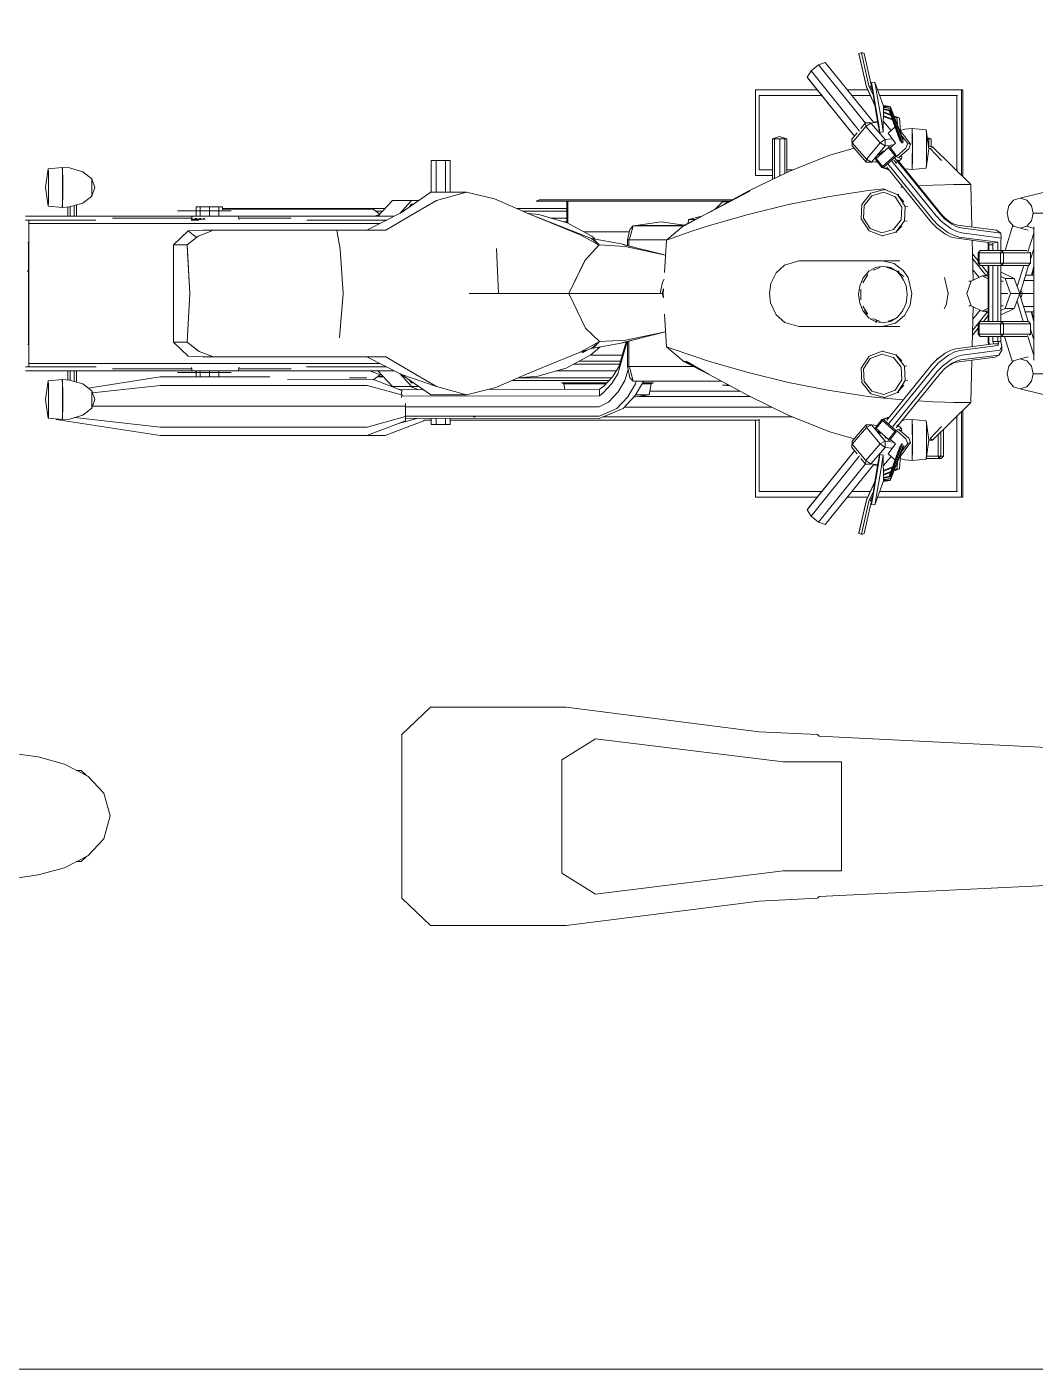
# Model space of a CAD drawing. Units: millimetres at full size, sheet at 1:100. Extents: x -361910 to 68111, y -79207 to 22945.
# Drawn here: x 13209 to 14802, y -49744 to -47625 of the extents above; entities that cross this region are included whole.
import ezdxf

# ---------------------------------------------------------------- set-up
doc = ezdxf.new("R2010")
doc.units = ezdxf.units.MM
doc.header["$LTSCALE"] = 100
doc.layers.add('0-5_外部部品', color=4, linetype='Continuous', lineweight=9)
doc.layers.add('0-D_寸法', color=4, linetype='Continuous', lineweight=9)

msp = doc.modelspace()

# ---------------------------------------------------------------- linework, layer by layer
at = {"layer": '0-5_外部部品'}
for p, q in [((14523.2, -47667.4), (14535, -47720)), ((14527.4, -47665.5), (14539, -47717.5)), ((14447.6, -47694.2), (14459.5, -47684.6)), ((14459.5, -47684.6), (14470.1, -47680.7)), ((14459.5, -47684.6), (14533.6, -47776.5)), ((14546.2, -47775.1), (14470.1, -47680.7)), ((14516.5, -47797.1), (14441.3, -47703.8)), ((14444.3, -47707.8), (14516.5, -47797.1)), ((14516.3, -47797.2), (14444.3, -47707.8)), ((14535, -47720), (14548.8, -47749.8)), ((14539, -47717.5), (14545.8, -47732.1)), ((14544.8, -47725.5), (14541, -47717.5)), ((14541, -47717.5), (14544.6, -47724.6)), ((14548.3, -47711.7), (14543, -47712.6)), ((14544, -47720.1), (14543.1, -47718.3)), ((14544.5, -47724.1), (14543.3, -47715.6)), ((14543.6, -47715.6), (14545.2, -47724.1)), ((14549, -47714.7), (14552.7, -47735.9)), ((14360.2, -47859.5), (14360.2, -47723.8)), ((14457.2, -47723.8), (14360.2, -47723.8)), ((14536.7, -47723.8), (14504.9, -47723.8)), ((14540.9, -47732.8), (14512.1, -47732.8)), ((14544.2, -47723.8), (14544, -47723.8)), ((14549.1, -47751.9), (14544.5, -47724.1)), ((14545.2, -47724.1), (14550, -47751.9)), ((14546.6, -47736.8), (14553.9, -47779.7)), ((14687.4, -47723.8), (14552.6, -47723.8)), ((14559.9, -47778.8), (14552.8, -47735.9)), ((14678.7, -47732.8), (14555.9, -47732.8)), ((14677.7, -47850.5), (14677.7, -47732.8)), ((14685.3, -47858.6), (14685.3, -47723.8)), ((14687.4, -47859.5), (14687.4, -47723.8)), ((14553.9, -47779.7), (14549, -47751.9)), ((14549.7, -47750.8), (14549.8, -47751)), ((14550.1, -47751.9), (14554.5, -47779.7)), ((14561.6, -47748.7), (14572.6, -47750.5)), ((14561.8, -47749.2), (14572.6, -47750.5)), ((14572.4, -47756.1), (14561.9, -47754.2)), ((14561.9, -47754.7), (14572.4, -47756.1)), ((14573.1, -47763.1), (14561.9, -47758.7)), ((14561.9, -47759.9), (14561.9, -47759.8)), ((14561.9, -47760), (14573.6, -47764.6)), ((14562, -47749.8), (14569.4, -47751.2)), ((14588.5, -47805.1), (14570.8, -47757.1)), ((14570.9, -47757.1), (14589.8, -47807)), ((14592.3, -47808.4), (14571.3, -47757.1)), ((14572.4, -47756.1), (14573.2, -47753.7)), ((14572.4, -47756.1), (14592.3, -47808.4)), ((14573.2, -47753.7), (14593.9, -47806.4)), ((14573.3, -47751.3), (14593.4, -47802.3)), ((14533.8, -47776.3), (14542.3, -47776.4)), ((14534.3, -47781.8), (14533.8, -47776.3)), ((14542.3, -47776.4), (14553.1, -47775.2)), ((14542.3, -47776.4), (14564.6, -47802.5)), ((14546, -47774.9), (14552.9, -47774)), ((14555.4, -47788.2), (14553.9, -47779.7)), ((14554.5, -47779.7), (14556.2, -47791.2)), ((14561.1, -47787.3), (14559.8, -47778.8)), ((14561.7, -47774.1), (14562, -47774.1)), ((14561.8, -47764.7), (14575.7, -47770.2)), ((14561.8, -47766), (14576.2, -47771.6)), ((14574.1, -47788.2), (14562, -47774.1)), ((14580.2, -47782.7), (14569.4, -47792.4)), ((14585.2, -47767.9), (14578.9, -47765.4)), ((14579.5, -47766.9), (14583.2, -47768.4)), ((14579.8, -47781.4), (14579.9, -47783)), ((14580, -47782.1), (14580.1, -47782.9)), ((14580.8, -47782.9), (14582.1, -47786.7)), ((14585.2, -47767.9), (14583.2, -47768.4)), ((14583.2, -47768.4), (14584, -47778.3)), ((14386.6, -47801.6), (14409.6, -47801.6)), ((14390.1, -47863.9), (14390.1, -47801.6)), ((14409.6, -47801.6), (14398.1, -47797.9)), ((14398.3, -47859.9), (14398.3, -47801.6)), ((14406.3, -47856), (14406.3, -47801.6)), ((14409.6, -47854.3), (14409.6, -47801.6)), ((14512.2, -47802.1), (14520.6, -47792.1)), ((14512.2, -47802.1), (14512.8, -47807.7)), ((14556.1, -47791.2), (14555.4, -47788.2)), ((14556.1, -47791.2), (14561.4, -47790.3)), ((14564.6, -47802.5), (14576, -47801.2)), ((14581.1, -47808.1), (14569.4, -47792.4)), ((14589.8, -47805.9), (14581.9, -47784.3)), ((14582, -47786.2), (14582.8, -47785.5)), ((14584.5, -47789.3), (14583.3, -47789.7)), ((14584.7, -47793.4), (14584.4, -47789.1)), ((14584.8, -47790.1), (14585.2, -47794.5)), ((14586.5, -47798.3), (14587.5, -47798.4)), ((14588.8, -47799.9), (14587.2, -47800.1)), ((14587.5, -47798.4), (14588.4, -47798.8)), ((14596, -47785.9), (14588.7, -47788)), ((14588.8, -47788.6), (14604.8, -47810)), ((14590.8, -47804.6), (14589.8, -47805.9)), ((14600.4, -47808.9), (14591.2, -47796.7)), ((14607.3, -47787.9), (14607.4, -47796.6)), ((14607.4, -47797), (14607.5, -47809.4)), ((14607.7, -47796.6), (14607.6, -47788.1)), ((14607.8, -47809.4), (14607.7, -47797)), ((14629.7, -47789.9), (14629.6, -47787.2)), ((14633.9, -47817.4), (14629.6, -47787.2)), ((14629.8, -47789.9), (14629.9, -47810)), ((14637.1, -47801.6), (14631.7, -47801.6)), ((14633.8, -47813.5), (14633.8, -47801.6)), ((14516, -47816.3), (14477.5, -47827.3)), ((14515.8, -47816.1), (14506.9, -47818.9)), ((14512.5, -47812.2), (14534.9, -47838.2)), ((14562.2, -47820.3), (14554.4, -47827.2)), ((14556.3, -47825.5), (14555.2, -47824.1)), ((14564.9, -47812.5), (14556.7, -47807.9)), ((14569.5, -47813.9), (14571.9, -47814.1)), ((14569.9, -47815), (14569.5, -47813.9)), ((14573.4, -47815.1), (14581.1, -47808.1)), ((14602, -47817.2), (14587, -47830.5)), ((14589.7, -47806.8), (14589.8, -47805.9)), ((14589.9, -47807.4), (14592.3, -47808.4)), ((14597.6, -47816.1), (14600.4, -47808.9)), ((14604.8, -47810), (14600.4, -47808.9)), ((14604.8, -47810), (14602, -47817.2)), ((14607.5, -47809.9), (14607.5, -47810.2)), ((14607.5, -47824.3), (14607.5, -47836.9)), ((14607.7, -47836.9), (14607.8, -47824.3)), ((14607.8, -47823.8), (14607.8, -47809.9)), ((14629.6, -47847.6), (14633.9, -47817.4)), ((14629.8, -47844.3), (14630, -47810)), ((14639.5, -47813.9), (14633.4, -47813.5)), ((14633.8, -47816.3), (14635.9, -47816.5)), ((14635.9, -47816.5), (14633.9, -47816.9)), ((14635.9, -47816.5), (14653.8, -47835.8)), ((14700.2, -47873.2), (14639.5, -47813.9)), ((13265.2, -47846.6), (13265.4, -47852.5)), ((13276.7, -47847.4), (13265.5, -47846.6)), ((13297.4, -47853.4), (13276.7, -47847.4)), ((13848, -47835.5), (13848, -47885.5)), ((13877.5, -47835.5), (13848, -47835.5)), ((13855.5, -47885.5), (13855.5, -47835.5)), ((13870.3, -47885.4), (13870.3, -47835.5)), ((13877.5, -47885.4), (13877.5, -47835.5)), ((14477.5, -47827.3), (14412.8, -47852.8)), ((14534.9, -47838.2), (14535.2, -47833.7)), ((14543.3, -47838.4), (14534.9, -47838.2)), ((14552.5, -47837.3), (14543.3, -47838.4)), ((14553.8, -47838.8), (14549.1, -47837.7)), ((14549.7, -47833.7), (14550.5, -47832.2)), ((14550, -47831.1), (14550.5, -47832.2)), ((14562.1, -47846.7), (14560.4, -47845.1)), ((14637.5, -47933), (14567.2, -47846.1)), ((14639.8, -47928.5), (14568.7, -47840.8)), ((14645.5, -47923.1), (14575.4, -47836.6)), ((14578.6, -47835.2), (14582.4, -47839.9)), ((14581.6, -47829.5), (14579.9, -47827.8)), ((14580.2, -47832.1), (14651.4, -47920)), ((14584.5, -47836.6), (14580.9, -47839.7)), ((14584.1, -47834.7), (14653.9, -47921)), ((14588.5, -47829.2), (14590.9, -47830.1)), ((14590.9, -47830.1), (14589.5, -47828.3)), ((14590.9, -47830.1), (14590.7, -47832.7)), ((14607.5, -47837.3), (14607.3, -47846.2)), ((14607.5, -47849.7), (14607.6, -47846.4)), ((14607.6, -47846.1), (14607.7, -47837.3)), ((13243.2, -47854.2), (13243.1, -47848.5)), ((13243.4, -47864.6), (13243.2, -47854.2)), ((13243.4, -47890.8), (13243.4, -47864.6)), ((13265.4, -47852.8), (13265.5, -47863.6)), ((13265.5, -47864.1), (13265.5, -47877.6)), ((13265.8, -47863.6), (13265.7, -47852.8)), ((13265.8, -47877.6), (13265.8, -47864.1)), ((13311.7, -47864.4), (13297.4, -47853.4)), ((13311.9, -47884.2), (13311.7, -47864.4)), ((13316.8, -47878.1), (13311.7, -47864.4)), ((14386.6, -47859.5), (14360.2, -47859.5)), ((14365.6, -47850.5), (14386.6, -47850.5)), ((14409.6, -47850.5), (14418.5, -47850.5)), ((14568.8, -47849.7), (14570.1, -47849.8)), ((14596, -47848.9), (14607.5, -47849.7)), ((14677, -47850.5), (14678.7, -47850.5)), ((14687.4, -47859.5), (14686.2, -47859.5)), ((13265.5, -47878.1), (13265.5, -47891.7)), ((13265.8, -47891.7), (13265.8, -47878.1)), ((13311.7, -47891.8), (13311.8, -47884.2)), ((13847, -47885.5), (13801.1, -47917.5)), ((13903.7, -47885.4), (13847, -47885.5)), ((13903.7, -47885.4), (13856.3, -47898.7)), ((13947.9, -47896), (13903.7, -47885.4)), ((14351.1, -47884.1), (14286.9, -47917.5)), ((14562.4, -47885.8), (14543.6, -47891.1)), ((14580.5, -47892.8), (14562.4, -47885.8)), ((14594.2, -47901), (14584.3, -47889.2)), ((14589.7, -47877.8), (14592.6, -47877.5)), ((14617.4, -47875.8), (14640.2, -47874.5)), ((14685.1, -47873.3), (14673.4, -47873.4)), ((14700.2, -47873.2), (14685.1, -47873.2)), ((14701.6, -47940.4), (14700.1, -47873.2)), ((13243, -47907.6), (13265.4, -47909.7)), ((13243.1, -47907.4), (13243.2, -47901.4)), ((13243.2, -47901.4), (13243.4, -47890.8)), ((13265.2, -47909.6), (13265.1, -47909.6)), ((13265.4, -47903.4), (13265.2, -47909.5)), ((13265.5, -47892.1), (13265.4, -47903)), ((13265.4, -47909.7), (13265.5, -47909.6)), ((13265.5, -47909.5), (13265.7, -47903.3)), ((13265.5, -47909.6), (13276.7, -47908.8)), ((13265.7, -47903.1), (13265.8, -47892.1)), ((13274.2, -47909), (13274.2, -47923.5)), ((13276.7, -47908.8), (13297.4, -47902.7)), ((13277.6, -47908.6), (13277.6, -47923.5)), ((13284.2, -47906.6), (13284.2, -47923.5)), ((13287.4, -47923.5), (13287.4, -47905.7)), ((13518.2, -47908.7), (13476.5, -47908.7)), ((13476.5, -47908.7), (13476.5, -47923.5)), ((13482.8, -47908.7), (13482.8, -47923.5)), ((13497.6, -47923.5), (13497.6, -47908.7)), ((13512.2, -47923.5), (13512.2, -47908.7)), ((13518.2, -47913.5), (13518.2, -47908.7)), ((13786.7, -47898.7), (13763.7, -47923.5)), ((13828.1, -47898.7), (13786.7, -47898.7)), ((13816.9, -47898.7), (13798.1, -47919)), ((13812.4, -47909.7), (13816.9, -47904.7)), ((13816.9, -47904.7), (13819.5, -47904.7)), ((13856.3, -47898.7), (13823.5, -47917.5)), ((14002, -47919.6), (13947.9, -47896)), ((14320, -47899.6), (14013.8, -47899.6)), ((14061.9, -47932.3), (14061.9, -47899.6)), ((14063.4, -47899.6), (14063.4, -47934.5)), ((14319.3, -47899.9), (14308.2, -47900.8)), ((14412, -47904.8), (14348.5, -47920.8)), ((14531.5, -47906.6), (14530.5, -47926.4)), ((14543.6, -47891.1), (14531.5, -47906.6)), ((14591.2, -47909.4), (14580.5, -47892.8)), ((14590.2, -47929.2), (14591.2, -47909.4)), ((14595.4, -47930.9), (14596.5, -47908.2)), ((14596.5, -47908.2), (14600.4, -47908.5)), ((14767.6, -47898.4), (14760.2, -47906.9)), ((14795.6, -47906.9), (14788.2, -47898.4)), ((13789.3, -47923.5), (13207, -47923.5)), ((13207, -47929.6), (13318.4, -47929.6)), ((13212.6, -48161.5), (13212.6, -47929.6)), ((13469.7, -47926.6), (13344.3, -47926.6)), ((13532.1, -47915.1), (13447.3, -47915.1)), ((13480.9, -47929.6), (13468.9, -47929.6)), ((13470.4, -47923.5), (13469.2, -47928.5)), ((13490.8, -47928), (13469.3, -47928)), ((13475.9, -47930.4), (13474.9, -47928.3)), ((13476.5, -47926.6), (13476.5, -47930.3)), ((13477.3, -47926.6), (13477.8, -47929.6)), ((13482.4, -47926.6), (13482.4, -47929.3)), ((13482.8, -47926.6), (13482.8, -47929.3)), ((13483.5, -47929.1), (13483.4, -47926.6)), ((13488.1, -47926.6), (13488.9, -47928.3)), ((13489.1, -47926.6), (13488.8, -47928.3)), ((13775.1, -47911.2), (13518.2, -47911.2)), ((13756, -47912.2), (13518.2, -47913)), ((13543.1, -47923.5), (13544.4, -47928.9)), ((13626.5, -47926.6), (13543.9, -47926.6)), ((13651.5, -47929.6), (13777.5, -47929.6)), ((13801.1, -47917.5), (13746.1, -47945.6)), ((13766.9, -47920.1), (13756, -47912.2)), ((13758.6, -47923.5), (13766.7, -47920.2)), ((13771, -47915.6), (13760.8, -47915.6)), ((13823.5, -47917.5), (13776, -47945.6)), ((14061.9, -47911.2), (13982.7, -47911.2)), ((14061.9, -47915.6), (13992.9, -47915.6)), ((14082.8, -47952.8), (14002, -47919.6)), ((14101.2, -47958.5), (14002, -47919.6)), ((14061.9, -47926.4), (14036.4, -47926.4)), ((14286.9, -47917.4), (14247.2, -47937.7)), ((14254.2, -47928.7), (14264.7, -47928.7)), ((14348.5, -47920.8), (14287.5, -47938.1)), ((14530.5, -47926.4), (14541.2, -47943)), ((14648.6, -47937.9), (14639.8, -47928.5)), ((14645.5, -47923.1), (14653.9, -47932)), ((14651.4, -47920), (14658.4, -47927.4)), ((14653.9, -47921), (14659.5, -47926.7)), ((14653.9, -47932), (14668.2, -47942.9)), ((14658.4, -47927.4), (14669.8, -47936.1)), ((14659.5, -47926.7), (14667.6, -47932.9)), ((14760.2, -47930.8), (14767.6, -47939.3)), ((15147.8, -47918.8), (14798.4, -47918.8)), ((13212.3, -47939.3), (13212.3, -47942.4)), ((13212.6, -47934.9), (13767, -47934.9)), ((13464.2, -47946.4), (13440.6, -47968.8)), ((13487.3, -47945.6), (13464.2, -47946.4)), ((13464.2, -47946.4), (13477.1, -47956.9)), ((13776, -47945.6), (13487.3, -47945.6)), ((13703.8, -47975.7), (13698.8, -47945.6)), ((14063.4, -47932.3), (14056.5, -47932.3)), ((14112.8, -47969.1), (14082.8, -47952.8)), ((14088.8, -47948.3), (14160.7, -47948.3)), ((14157.6, -47960.8), (14161.7, -47944.3)), ((14166.5, -47938.8), (14161.9, -47956.1)), ((14210.9, -47932.6), (14171.1, -47938.2)), ((14171.1, -47938.2), (14246.6, -47938.2)), ((14175.6, -47938.8), (14176.2, -47938.2)), ((14247.2, -47937.7), (14210.9, -47932.6)), ((14211.3, -47938.2), (14211.3, -47938.8)), ((14257.8, -47947.9), (14228.5, -47958)), ((14287.5, -47938.1), (14257.8, -47947.9)), ((14541.2, -47943), (14559.3, -47949.9)), ((14560, -47954.6), (14581.5, -47948.6)), ((14645.6, -47941.5), (14637.5, -47933)), ((14658.8, -47951.5), (14645.6, -47941.5)), ((14663.6, -47949.3), (14648.6, -47937.9)), ((14667.8, -47955.9), (14658.8, -47951.5)), ((14663.6, -47949.3), (14673.8, -47954.2)), ((14667.6, -47932.9), (14673.8, -47936)), ((14668.2, -47942.9), (14678.1, -47947.7)), ((14669.8, -47936.1), (14678.1, -47940.1)), ((14673.8, -47936), (14679.1, -47937.5)), ((14678.1, -47940.1), (14684.7, -47942)), ((14678.1, -47947.7), (14685.7, -47949.8)), ((14679.1, -47937.5), (14740.6, -47945.5)), ((14684.7, -47942), (14747.2, -47950.2)), ((14685.7, -47949.8), (14748.1, -47958.1)), ((14754, -47977.8), (14766.3, -47937.8)), ((14790.3, -47945.6), (14777.9, -47942.6)), ((14788.2, -47939.3), (14799.3, -47942.7)), ((14799.3, -47950.3), (14790.2, -47980)), ((14799.3, -47940.5), (14799.3, -48150.6)), ((13440.6, -47968.8), (13440.6, -48122.3)), ((13462.4, -47968.8), (13477.1, -47956.9)), ((13462.4, -47968.8), (13463, -47981)), ((13477.1, -47956.9), (13477.6, -47956.7)), ((13954.1, -48045.5), (13951.1, -47974.3)), ((14113, -47968.9), (14090.5, -47993.3)), ((14101.2, -47958.5), (14105.5, -47961.3)), ((14147.9, -47967.3), (14101.2, -47958.5)), ((14113, -47968.9), (14101.2, -47958.5)), ((14105.5, -47961.3), (14113, -47968.9)), ((14154.1, -47971.3), (14113, -47968.9)), ((14113.4, -47969.9), (14113.7, -47969.5)), ((14173.8, -47974), (14147.9, -47967.3)), ((14214.2, -47984.2), (14150.2, -47968.1)), ((14217.9, -47985), (14154.1, -47971.3)), ((14219.8, -47960.8), (14157.6, -47960.8)), ((14157.6, -47960.8), (14157.6, -47969.8)), ((14161.9, -47956.1), (14160.1, -47960.8)), ((14160.1, -47960.8), (14160.1, -47970.4)), ((14228.5, -47958), (14219.3, -47961.3)), ((14561.5, -47954.7), (14560, -47954.6)), ((14674.5, -47957.8), (14667.8, -47955.9)), ((14673.8, -47954.2), (14681.5, -47956.4)), ((14674.5, -47957.8), (14734.6, -47966)), ((14681.5, -47956.4), (14742.9, -47964.7)), ((14703.5, -48024.5), (14702.1, -47961.5)), ((14727.3, -47977.8), (14727.4, -47965)), ((14728.6, -47966.4), (14728.4, -47965.1)), ((14728.5, -47977.8), (14728.6, -47965.2)), ((14728.6, -47968.8), (14734.9, -47968.8)), ((14734.6, -47966), (14742.9, -47964.7)), ((14734.6, -47966), (14735, -47966.7)), ((14735, -47966.7), (14734.9, -47968.8)), ((14734.9, -47968.8), (14735, -47977.8)), ((14742.9, -47964.7), (14742.8, -47968)), ((14742.8, -47968), (14742.8, -47977.8)), ((14747.6, -47961.1), (14747.5, -47977.8)), ((14748.1, -47958.1), (14747.6, -47961.1)), ((13463, -47981), (13466.7, -48045.5)), ((13703.8, -47975.7), (13708.8, -48045.5)), ((14091, -47992.8), (14065.1, -48045.5)), ((14065.1, -48045.5), (14090.4, -47993.2)), ((14405.8, -48000.6), (14428.4, -47994.1)), ((14428.4, -47994.1), (14587.9, -47994.1)), ((14579.1, -47998.3), (14560.5, -47994.1)), ((14711.5, -47994), (14702.7, -47983)), ((14723.9, -48016.6), (14702.9, -47990.4)), ((14711.5, -47981.5), (14714.8, -47977.8)), ((14711.5, -47981.5), (14794.2, -47981.5)), ((14711.5, -47997.7), (14711.5, -47981.5)), ((14714.8, -47977.8), (14713.4, -47981.5)), ((14713.4, -47997.7), (14713.4, -47981.5)), ((14714.8, -47977.8), (14788.3, -47977.8)), ((14746.7, -47981.5), (14748.2, -47977.8)), ((14746.7, -47997.7), (14746.7, -47981.5)), ((14748.2, -47977.8), (14751.5, -47981.5)), ((14751.5, -47997.7), (14751.5, -47981.5)), ((14794.2, -47981.5), (14793.4, -47980.5)), ((14799.3, -47974.9), (14794.2, -47991.4)), ((14794.2, -47997.7), (14794.2, -47981.5)), ((13210.8, -48009.2), (13210.8, -48011.4)), ((14079.9, -48014.9), (14080.1, -48014.9)), ((14082, -48010.6), (14082.2, -48010.7)), ((14083.6, -48007.4), (14083.8, -48007.5)), ((14086.4, -48002.1), (14086.2, -48002)), ((14384.1, -48030), (14392.4, -48013)), ((14392.4, -48013), (14405.8, -48000.6)), ((14537.3, -48015.7), (14529.2, -48028.8)), ((14539.7, -48009.5), (14530.1, -48020.7)), ((14549.3, -48004.5), (14538.6, -48010.8)), ((14556.8, -48004.6), (14545.9, -48008.8)), ((14561.2, -48002.3), (14549.3, -48004.5)), ((14578.2, -48008.1), (14568.4, -48004.4)), ((14573, -48004.5), (14574.5, -48006.2)), ((14583.8, -48010.8), (14573, -48004.5)), ((14593.4, -48009.3), (14579.1, -47998.3)), ((14583.8, -48010.8), (14586.6, -48009.5)), ((14592.3, -48020.7), (14583.8, -48010.8)), ((14594.3, -48018.5), (14583.8, -48010.8)), ((14585.4, -48010.9), (14584.4, -48010.5)), ((14586.7, -48013), (14585.4, -48010.9)), ((14712.8, -48020), (14703.3, -48008.2)), ((14711.5, -47997.7), (14794.2, -47997.7)), ((14727.4, -48013.9), (14717.4, -48001.3)), ((14721.7, -48017.7), (14727.4, -48015)), ((14727.4, -48001.3), (14727.4, -48089.7)), ((14728.6, -48001.3), (14728.6, -48089.7)), ((14735, -48001.3), (14735, -48089.7)), ((14742.8, -48001.3), (14742.9, -48089.7)), ((14747.6, -48001.3), (14747.6, -48089.7)), ((14747.6, -48012), (14748.1, -48012)), ((14783.6, -48001.3), (14773.4, -48034.7)), ((14791.1, -48001.4), (14779.4, -48039.5)), ((14786.4, -48016.8), (14799.3, -48016.8)), ((14799.3, -48002.8), (14795.7, -48016.8)), ((14799.3, -48004.3), (14796.7, -48016.8)), ((14213.1, -48027.9), (14209.6, -48045.5)), ((14215.8, -48023), (14213.1, -48027.9)), ((14384.1, -48030), (14381.9, -48045.7)), ((14524.6, -48033.2), (14522.7, -48047.1)), ((14530.1, -48020.7), (14524.6, -48033.2)), ((14593.9, -48024.4), (14590, -48018.2)), ((14597.7, -48033.2), (14592.3, -48020.7)), ((14597.7, -48033.2), (14599.6, -48047.1)), ((14693.5, -48045.5), (14700.6, -48025.8)), ((14700.6, -48025.9), (14696.9, -48025.9)), ((14700.6, -48025.8), (14717.8, -48017.7)), ((14717.8, -48017.7), (14727.4, -48017.7)), ((14717.8, -48017.7), (14727.4, -48022.2)), ((14747.6, -48025.8), (14751.3, -48025.8)), ((14777.3, -48045.5), (14768.7, -48021.8)), ((14774.7, -48038.4), (14774.2, -48036.9)), ((14783.8, -48025.2), (14799.3, -48025.2)), ((13462.4, -48122.3), (13466.7, -48045.5)), ((13466.7, -48045.5), (13462.9, -48112.5)), ((13703, -48115.3), (13708.8, -48045.5)), ((13907.8, -48045.5), (14212.8, -48045.5)), ((14065.1, -48045.5), (14091.3, -48100.1)), ((14207.2, -48045.6), (14207.1, -48045.5)), ((14212.8, -48045.5), (14214.9, -48038.3)), ((14212.8, -48045.5), (14214.8, -48052.3)), ((14213.1, -48046.4), (14214.2, -48046)), ((14214.3, -48048.1), (14213.5, -48047.8)), ((14214.6, -48039.1), (14214.2, -48045.5)), ((14214.2, -48045.5), (14214.5, -48051.6)), ((14381.9, -48045.7), (14383.8, -48060.4)), ((14522.7, -48047.1), (14524.6, -48060.9)), ((14526.4, -48038.8), (14526.4, -48055.3)), ((14599.6, -48047.1), (14597.7, -48060.9)), ((14599.4, -48048.6), (14599.4, -48045.5)), ((14700.6, -48065.2), (14693.5, -48045.5)), ((14747.6, -48045.5), (14758.4, -48045.5)), ((14782.9, -48089.7), (14773, -48057.4)), ((14779.3, -48039.9), (14777.2, -48046.7)), ((14778.9, -48052.2), (14777.2, -48046.7)), ((14777.6, -48045.5), (14799.3, -48045.5)), ((14781.4, -48045.5), (14778.8, -48052.6)), ((14790.4, -48089.7), (14779.1, -48052.6)), ((14779.2, -48039.5), (14781.4, -48045.5)), ((14216.2, -48078.2), (14219.3, -48129.8)), ((14383.8, -48060.4), (14392.8, -48079)), ((14392.8, -48079), (14406.3, -48091.2)), ((14529.3, -48065.6), (14537.3, -48078.4)), ((14580.8, -48092.2), (14595.1, -48080.3)), ((14592.3, -48073.4), (14583.8, -48083.3)), ((14590.5, -48075.1), (14590.2, -48075.4)), ((14590.3, -48075.5), (14593.9, -48069.7)), ((14597.7, -48060.9), (14592.3, -48073.4)), ((14604.1, -48063.9), (14595.1, -48080.3)), ((14658.1, -48069.6), (14661.2, -48063.9)), ((14696.9, -48065.1), (14700.6, -48065.1)), ((14702.1, -48129.4), (14703.5, -48066.6)), ((14702.8, -48103.7), (14725.6, -48075.2)), ((14714.5, -48071.8), (14703.2, -48086)), ((14704.6, -48067.1), (14703.6, -48068.4)), ((14727.4, -48068.8), (14717.8, -48073.4)), ((14719.8, -48089.7), (14727.4, -48080.2)), ((14721.7, -48073.4), (14727.4, -48076.1)), ((14727.3, -48073.3), (14727.4, -48073.2)), ((14747.6, -48065.2), (14751.3, -48065.2)), ((14748.1, -48079.1), (14747.6, -48079.1)), ((14748.1, -48079.1), (14768.7, -48069.3)), ((14783.1, -48065.8), (14799.3, -48065.8)), ((14799.3, -48074.3), (14785.7, -48074.3)), ((14796.4, -48074.3), (14799.3, -48088.2)), ((14091.3, -48100.1), (14113.7, -48121.5)), ((14406.3, -48091.2), (14428.4, -48097.4)), ((14428.4, -48097.4), (14587.9, -48097.4)), ((14538.6, -48083.3), (14539.7, -48084.7)), ((14545.1, -48085.1), (14556.8, -48089.5)), ((14551.8, -48087.9), (14549.3, -48089.7)), ((14560.5, -48097.4), (14580.8, -48092.2)), ((14573, -48089.7), (14561.2, -48091.9)), ((14569.5, -48089.3), (14578.2, -48086)), ((14583.8, -48083.3), (14573, -48089.7)), ((14702.7, -48111.2), (14711.5, -48100.1)), ((14711.5, -48093.3), (14711.5, -48109.6)), ((14794.2, -48093.3), (14711.5, -48093.3)), ((14713.4, -48109.6), (14713.4, -48093.3)), ((14791.1, -48089.7), (14714.8, -48089.7)), ((14746.7, -48093.3), (14748.2, -48089.7)), ((14746.7, -48109.6), (14746.7, -48093.3)), ((14751.5, -48093.3), (14748.2, -48089.7)), ((13440.6, -48122.3), (13464, -48144.7)), ((14082.8, -48138.3), (14113.7, -48121.5)), ((14113.7, -48121.5), (14105.9, -48129.5)), ((14142.7, -48172.1), (14157.2, -48121.4)), ((14143.9, -48161.5), (14155.8, -48121.8)), ((14147.9, -48123.8), (14183.9, -48114.6)), ((14150.4, -48122.8), (14217.9, -48106.3)), ((14157.6, -48121.3), (14157.6, -48161)), ((14160.1, -48120.7), (14160.1, -48161)), ((14714.8, -48113.2), (14788.3, -48113.2)), ((14727.4, -48113.2), (14727.4, -48121.2)), ((14727.4, -48121.2), (14728, -48125.9)), ((14728.6, -48113.2), (14728.6, -48121.2)), ((14728.6, -48121.2), (14729.3, -48125.7)), ((14735, -48113.2), (14735, -48121.2)), ((14735, -48121.2), (14742.1, -48121.2)), ((14735, -48121.2), (14735.3, -48122)), ((14735.3, -48122), (14743.1, -48121.1)), ((14735.3, -48122), (14735.6, -48124.9)), ((14742.9, -48113.2), (14742.9, -48121.2)), ((14743.1, -48121.1), (14743.7, -48125)), ((14748.2, -48113.2), (14746.7, -48109.6)), ((14747.6, -48113.2), (14747.6, -48121.2)), ((14753.3, -48113.2), (14765.7, -48153.9)), ((14799.3, -48143), (14789.7, -48111.7)), ((14792.9, -48111.1), (14794.2, -48109.6)), ((14799.3, -48118.5), (14794.2, -48101.9)), ((13480.2, -48136.2), (13479.8, -48136)), ((13481.4, -48137.1), (13503.9, -48145.4)), ((14002, -48171.4), (14082.8, -48138.3)), ((14149.5, -48142.7), (14099.8, -48142.7)), ((14100, -48142.6), (14113.9, -48130.1)), ((14101.2, -48132.5), (14147.9, -48123.8)), ((14105.9, -48129.5), (14101.2, -48132.5)), ((14228.5, -48133), (14219.3, -48129.7)), ((14219.3, -48129.8), (14247.2, -48153.4)), ((14257.8, -48143.1), (14228.5, -48133)), ((14287.5, -48152.9), (14257.8, -48143.1)), ((14539.2, -48144.4), (14560, -48136.4)), ((14541.2, -48148.1), (14559.3, -48141.1)), ((14559.3, -48141.1), (14578.1, -48146.4)), ((14560, -48136.4), (14561.5, -48136.3)), ((14560, -48136.4), (14581.5, -48142.4)), ((14581.5, -48142.4), (14583.4, -48142.3)), ((14656.7, -48141.7), (14645.8, -48149.9)), ((14659.7, -48139.5), (14645.9, -48150)), ((14649.6, -48154.3), (14664.7, -48142.9)), ((14657.2, -48141.4), (14656.7, -48141.7)), ((14664.7, -48142.9), (14675, -48137.8)), ((14735.9, -48124.8), (14676, -48133)), ((14686, -48142.9), (14678.5, -48145)), ((14748.8, -48134.9), (14744, -48142.7)), ((13318.5, -48161.5), (13207, -48161.5)), ((13212.6, -48156.1), (13766.9, -48156.1)), ((13344.3, -48164.4), (13469.6, -48164.4)), ((13464, -48144.7), (13487.3, -48145.4)), ((13469.1, -48162.5), (13470.4, -48167.7)), ((13470.1, -48167.7), (13469.2, -48164.4)), ((13487.3, -48145.4), (13776, -48145.4)), ((13544.5, -48162), (13543.1, -48167.7)), ((13543.9, -48164.4), (13626.5, -48164.4)), ((13777.5, -48161.5), (13651.1, -48161.5)), ((13746.1, -48145.4), (13801.1, -48173.5)), ((13776, -48145.4), (13823.5, -48173.5)), ((14145.2, -48157), (14072.8, -48157)), ((14146.6, -48152.5), (14081.3, -48152.5)), ((14134.3, -48177.3), (14143.9, -48161.5)), ((14153.7, -48183.1), (14158.6, -48165.3)), ((14157.6, -48161), (14262, -48161)), ((14161.7, -48178.5), (14157.6, -48161)), ((14160.1, -48161), (14161.9, -48165.6)), ((14247.2, -48152.3), (14286.9, -48173.6)), ((14247.2, -48153.4), (14286.7, -48173.6)), ((14250.7, -48152.6), (14287, -48173.6)), ((14348.5, -48170.3), (14287.5, -48152.9)), ((14527, -48163.3), (14539.2, -48144.4)), ((14528.1, -48186), (14527, -48163.3)), ((14530.5, -48164.6), (14541.2, -48148.1)), ((14531.5, -48184.4), (14530.5, -48164.6)), ((14639.2, -48156.9), (14567.3, -48245.7)), ((14569.9, -48251.2), (14640.8, -48163.7)), ((14578.1, -48146.4), (14590.2, -48161.9)), ((14590.2, -48161.9), (14591.2, -48181.7)), ((14595.4, -48160.2), (14596.5, -48182.9)), ((14645.9, -48150), (14637.6, -48158.8)), ((14649.6, -48154.3), (14640.8, -48163.7)), ((14646.8, -48168.9), (14655, -48160.2)), ((14659, -48164.1), (14652.3, -48171.2)), ((14655, -48160.2), (14668.9, -48149.7)), ((14669.7, -48156), (14659, -48164.1)), ((14672.5, -48155.2), (14667.2, -48157.9)), ((14678.5, -48145), (14668.9, -48149.7)), ((14677.5, -48152.2), (14669.7, -48156)), ((14677.6, -48153.8), (14672.5, -48155.2)), ((14683.9, -48150.4), (14677.5, -48152.2)), ((14738.5, -48146), (14677.6, -48153.8)), ((14700.1, -48217.8), (14701.6, -48150.7)), ((14757.4, -48172.2), (14760.2, -48160.2)), ((14760.2, -48160.2), (14767.6, -48151.7)), ((14777.9, -48148.5), (14790.3, -48145.4)), ((13470, -48167.5), (13207, -48167.5)), ((13243.2, -48189.6), (13243.1, -48183.6)), ((13265.1, -48181.4), (13265.2, -48181.4)), ((13265.2, -48181.6), (13265.4, -48187.7)), ((13265.7, -48187.7), (13265.5, -48181.6)), ((13274.2, -48182.1), (13274.2, -48167.5)), ((13277.6, -48167.5), (13277.6, -48182.5)), ((13284.2, -48167.5), (13284.2, -48184.4)), ((13287.4, -48185.4), (13287.4, -48167.5)), ((13419.6, -48177.3), (13306, -48194.9)), ((13592.9, -48177.3), (13419.6, -48177.3)), ((13532.1, -48170.3), (13447.3, -48170.3)), ((13475.8, -48167.7), (13476.5, -48169.1)), ((13476.5, -48167.7), (13476.5, -48177.3)), ((13482.8, -48167.7), (13482.8, -48177.3)), ((13497.6, -48177.3), (13497.6, -48167.7)), ((13512.2, -48177.3), (13512.2, -48167.7)), ((13543.1, -48167.5), (13789.3, -48167.5)), ((13620.6, -48181.4), (13756, -48181.9)), ((13718.6, -48178.4), (13746.3, -48178.4)), ((13801.2, -48198.4), (13756.8, -48181.3)), ((13762.4, -48177.3), (13772.7, -48177.3)), ((13772, -48176.4), (13763.6, -48176.4)), ((13763.7, -48167.5), (13786.7, -48192.3)), ((13767, -48173.9), (13769.7, -48173.9)), ((13798.2, -48172), (13816.9, -48192.3)), ((13816.9, -48186.3), (13812.4, -48181.4)), ((13813.8, -48182.9), (13814.5, -48182.9)), ((13819.4, -48186.3), (13816.9, -48186.3)), ((13950.1, -48194.1), (14002, -48171.4)), ((13975.8, -48182.9), (14129, -48182.9)), ((13985.8, -48178.5), (14016, -48176)), ((13986, -48178.4), (14133.2, -48178.4)), ((14140.1, -48167.7), (14045.1, -48167.7)), ((14125.5, -48186.5), (14053.8, -48186.5)), ((14053.8, -48186.5), (14057.3, -48187.9)), ((14120.3, -48192), (14134.3, -48177.3)), ((14133.1, -48187.7), (14142.7, -48172.1)), ((14153.7, -48183.1), (14143, -48200.6)), ((14166.5, -48183.9), (14306.1, -48183.9)), ((14183, -48184.5), (14169.7, -48206.5)), ((14170.4, -48188.3), (14171.6, -48183.9)), ((14198.7, -48186.5), (14181.8, -48186.5)), ((14183.2, -48183.9), (14183, -48184.5)), ((14195.3, -48187.9), (14198.7, -48186.5)), ((14287, -48173.6), (14349.5, -48207.3)), ((14412, -48186.2), (14348.5, -48170.3)), ((14542, -48203.7), (14528.1, -48186)), ((14531.5, -48184.4), (14543.6, -48199.9)), ((14576.8, -48255.4), (14646.8, -48168.9)), ((14580.5, -48198.2), (14591.2, -48181.7)), ((14582.3, -48257.5), (14652.3, -48171.2)), ((14596.5, -48182.9), (14584.3, -48201.8)), ((14596.5, -48182.9), (14600.4, -48182.6)), ((14760.2, -48184.1), (14757.4, -48172.2)), ((14767.6, -48192.7), (14760.2, -48184.1)), ((14795.6, -48184.1), (14788.2, -48192.7)), ((14798.4, -48172.2), (15147.8, -48172.2)), ((13243.4, -48200.3), (13243.2, -48189.6)), ((13243.4, -48226.5), (13243.4, -48200.3)), ((13265.4, -48188), (13265.5, -48198.9)), ((13265.5, -48199.4), (13265.5, -48212.9)), ((13265.8, -48198.9), (13265.7, -48188)), ((13265.8, -48212.9), (13265.8, -48199.4)), ((13311.7, -48199.3), (13297.4, -48188.3)), ((13311.8, -48202), (13311.8, -48219)), ((13419.9, -48190.8), (13312.9, -48202.6)), ((13746.5, -48190.8), (13419.9, -48190.8)), ((13802.9, -48206.2), (13746.5, -48190.8)), ((13786.7, -48192.3), (13828.1, -48192.3)), ((13796.2, -48196.5), (13801.2, -48197.8)), ((13801.2, -48197.4), (13801.1, -48204.5)), ((13801.1, -48206.9), (13801.1, -48209.7)), ((14113.4, -48206.9), (13801.1, -48207.4)), ((13801.2, -48197.4), (13835.2, -48197.3)), ((13814.5, -48192.3), (13827.4, -48197.3)), ((13903.7, -48205.6), (13856.2, -48192.2)), ((13903.7, -48205.6), (13950.1, -48194.1)), ((14124.2, -48187.9), (14057.3, -48187.9)), ((14057.3, -48187.9), (14059, -48196.9)), ((14119.2, -48202.3), (14113.4, -48206.9)), ((14113.6, -48196.8), (14120.3, -48192)), ((14119.2, -48202.3), (14133.1, -48187.7)), ((14169.7, -48206.5), (14151, -48227.1)), ((14170.4, -48188.3), (14158.2, -48208.4)), ((14167.1, -48209.3), (14192, -48205.7)), ((14192, -48205.7), (14170.2, -48205.7)), ((14195.3, -48187.9), (14181, -48187.9)), ((14192, -48205.7), (14195.3, -48187.9)), ((14335.5, -48199.8), (14193.1, -48199.8)), ((14307.8, -48190.2), (14317.8, -48190.2)), ((14308.2, -48190.2), (14319.4, -48191.1)), ((14349.5, -48207.3), (14412.8, -48238.3)), ((14563.5, -48209.8), (14542, -48203.7)), ((14543.6, -48199.9), (14562.4, -48205.2)), ((14580.5, -48198.2), (14562.4, -48205.2)), ((14584.3, -48201.8), (14594.2, -48190)), ((14584.3, -48201.8), (14586.4, -48201.6)), ((14788.2, -48192.7), (14777.9, -48195.9)), ((13243.2, -48242.5), (13243.4, -48226.5)), ((13265.5, -48227.4), (13265.4, -48238.2)), ((13265.5, -48213.4), (13265.5, -48227)), ((13265.7, -48238.2), (13265.8, -48227.4)), ((13265.8, -48227), (13265.8, -48213.4)), ((13297.4, -48237.6), (13311.7, -48226.6)), ((13312.8, -48223.5), (13807.1, -48223.5)), ((13807.1, -48239.8), (13807.1, -48219.3)), ((14113.2, -48224.5), (13807.1, -48224.7)), ((14140.9, -48227.2), (14113.1, -48239.3)), ((14151, -48227.1), (14113.3, -48242.7)), ((14158.2, -48208.4), (14140.9, -48227.2)), ((14385.7, -48225), (14152.9, -48225)), ((14351.3, -48208.2), (14175.4, -48208.1)), ((14537.9, -48207.9), (14563.2, -48210.7)), ((14563.2, -48210.7), (14593.2, -48213.6)), ((14640.2, -48216.5), (14616.7, -48215.2)), ((14639.5, -48277.1), (14700.2, -48217.8)), ((14659.2, -48217.2), (14640.2, -48216.5)), ((14673.4, -48217.6), (14659.2, -48217.2)), ((14673.4, -48217.6), (14685.1, -48217.8)), ((14700.2, -48217.8), (14685.1, -48217.8)), ((13243.1, -48242.5), (13265.5, -48244.6)), ((13265.4, -48238.5), (13265.2, -48244.5)), ((13265.5, -48244.6), (13265.7, -48238.5)), ((13265.5, -48244.4), (13276.7, -48243.7)), ((13276.7, -48243.7), (13297.4, -48237.6)), ((13284.5, -48241.4), (13419.9, -48256.3)), ((13746.3, -48269.8), (13807, -48246.5)), ((13746.5, -48256.3), (13807.1, -48239.8)), ((13836, -48246.5), (13775.3, -48269.8)), ((13827.1, -48242.2), (13796.2, -48250.6)), ((13807, -48246.5), (13807.1, -48239.8)), ((14113.3, -48242.7), (13807, -48242.2)), ((14113.1, -48239.3), (13807.1, -48239.1)), ((13835.1, -48239.5), (13834.9, -48239.5)), ((13836, -48245.4), (13848, -48245.4)), ((13836, -48246.5), (13836, -48245.4)), ((13848, -48252.2), (13848, -48242.3)), ((13855.5, -48252.2), (13855.5, -48242.3)), ((13870.3, -48252.2), (13870.3, -48242.3)), ((13877.5, -48242.3), (13877.5, -48252.2)), ((13877.5, -48245.4), (14365.6, -48245.4)), ((13914, -48240.4), (13917.5, -48240.4)), ((14118.8, -48240.4), (14418.3, -48240.4)), ((14360.2, -48245.4), (14360.2, -48367.3)), ((14365.6, -48244), (14365.6, -48358.3)), ((14412.8, -48238.3), (14477.5, -48263.7)), ((14550.5, -48258.8), (14560.4, -48246)), ((14559.7, -48244.6), (14562.1, -48244.4)), ((14579.9, -48263.2), (14560.4, -48246)), ((14562.1, -48244.4), (14570.7, -48241.4)), ((14562.1, -48244.4), (14581.6, -48261.6)), ((14570.8, -48241.2), (14568.8, -48241.4)), ((14596, -48245.1), (14591.3, -48246.5)), ((14594, -48243.2), (14594, -48243.3)), ((14595.8, -48241), (14595.8, -48240.9)), ((14597.8, -48238.5), (14597.8, -48238.6)), ((14602.4, -48232.8), (14602.4, -48232.9)), ((14607.3, -48247.1), (14607.4, -48255.8)), ((14607.7, -48255.9), (14607.6, -48247.3)), ((14629.9, -48269.2), (14629.8, -48249.1)), ((14678.7, -48240.5), (14677, -48240.5)), ((14677.7, -48358.3), (14677.7, -48240.5)), ((14685.3, -48367.3), (14685.3, -48232.5)), ((14686.2, -48231.5), (14687.4, -48231.5)), ((14687.4, -48367.3), (14687.4, -48231.5)), ((13419.6, -48269.8), (13775.3, -48269.8)), ((13419.9, -48256.3), (13746.5, -48256.3)), ((13848, -48252.2), (13877.5, -48252.2)), ((14477.5, -48263.7), (14515.6, -48275.2)), ((14535.2, -48257.3), (14512.8, -48283.4)), ((14534.9, -48252.8), (14535.2, -48257.3)), ((14543.3, -48252.7), (14535.2, -48257.3)), ((14550.5, -48258.8), (14549.7, -48257.4)), ((14550, -48260), (14550.5, -48258.8)), ((14569.9, -48276), (14550.5, -48258.8)), ((14557.5, -48266.5), (14553.3, -48262.9)), ((14579.9, -48263.2), (14569.9, -48276)), ((14579.9, -48263.2), (14581.6, -48261.6)), ((14581.6, -48261.6), (14582, -48261.4)), ((14582.1, -48261.2), (14582, -48261.3)), ((14582.1, -48261.2), (14597.6, -48274.9)), ((14583.1, -48253.3), (14584.7, -48254.6)), ((14585.5, -48253.8), (14584, -48255.6)), ((14587, -48260.5), (14602, -48273.8)), ((14590.9, -48261), (14588.5, -48261.8)), ((14590.9, -48261), (14589.5, -48262.8)), ((14590.9, -48261), (14590.7, -48258.4)), ((14607.4, -48256.2), (14607.5, -48268.6)), ((14607.5, -48269.1), (14607.5, -48269.4)), ((14607.8, -48268.7), (14607.7, -48256.2)), ((14607.8, -48283), (14607.8, -48269.1)), ((14630, -48269.2), (14629.8, -48303.5)), ((14648.2, -48302.4), (14648.2, -48268.6)), ((14652.8, -48302.4), (14652.8, -48264.2)), ((14656.6, -48302.4), (14656.6, -48260.4)), ((14512.8, -48283.4), (14512.2, -48288.9)), ((14512.8, -48283.4), (14534.3, -48309.2)), ((14565.8, -48273.9), (14564.4, -48272.7)), ((14564.9, -48278.5), (14564.6, -48288.5)), ((14564.9, -48278.5), (14578, -48280.1)), ((14571.9, -48277), (14569.5, -48277.2)), ((14570.8, -48334), (14588.5, -48285.9)), ((14571.3, -48333.9), (14590.3, -48282.5)), ((14572.4, -48335), (14592.3, -48282.6)), ((14593.3, -48285.9), (14573.2, -48337.4)), ((14593.4, -48288.7), (14573.3, -48339.7)), ((14604.8, -48281), (14588.8, -48302.4)), ((14591.2, -48294.3), (14600.4, -48282.1)), ((14593.2, -48287.8), (14594.2, -48286.7)), ((14594, -48285.5), (14594, -48287.2)), ((14597.6, -48274.9), (14600.4, -48282.1)), ((14604.8, -48281), (14600.4, -48282.1)), ((14602, -48273.8), (14604.8, -48281)), ((14607.5, -48283.5), (14607.5, -48296.1)), ((14607.7, -48296.1), (14607.8, -48283.5)), ((14516.5, -48294), (14441.3, -48387.2)), ((14524.3, -48301.7), (14447.6, -48396.8)), ((14533.8, -48314.7), (14526.3, -48305.8)), ((14534.3, -48309.2), (14533.8, -48314.7)), ((14534.3, -48309.2), (14542.3, -48314.6)), ((14553.9, -48311.3), (14546.6, -48354.2)), ((14549.1, -48339.2), (14553.8, -48311.3)), ((14554.6, -48311.4), (14550, -48339.2)), ((14553.9, -48311.3), (14555.4, -48302.8)), ((14556.2, -48299.8), (14554.5, -48311.3)), ((14555.4, -48302.8), (14556.1, -48299.8)), ((14561.4, -48300.7), (14556.1, -48299.8)), ((14561.1, -48303.7), (14557.8, -48325)), ((14574.1, -48302.9), (14562, -48316.9)), ((14569.4, -48298.7), (14580.2, -48308.3)), ((14579.9, -48308), (14579.8, -48309.6)), ((14580.1, -48308.2), (14580, -48309)), ((14584, -48312.7), (14583.2, -48322.7)), ((14587.3, -48322.3), (14588.9, -48301.3)), ((14587.7, -48298.9), (14587.8, -48298.8)), ((14588.5, -48305.8), (14596, -48308.1)), ((14589, -48297.3), (14589, -48297)), ((14589.1, -48295.9), (14589.1, -48295.8)), ((14589.2, -48297), (14589.2, -48296.5)), ((14589.3, -48295.4), (14589.3, -48295.3)), ((14594, -48295.4), (14594, -48295.6)), ((14596, -48308.1), (14607.5, -48308.9)), ((14607.2, -48308.9), (14607.2, -48308.8)), ((14607.5, -48296.5), (14607.3, -48305.4)), ((14607.5, -48308.9), (14607.6, -48305.6)), ((14607.6, -48305.3), (14607.7, -48296.5)), ((14629.7, -48305.9), (14653.4, -48305.9)), ((14630.2, -48302.4), (14656.6, -48302.4)), ((14649.6, -48305.9), (14648.2, -48302.4)), ((14649.6, -48305.9), (14652.8, -48302.4)), ((14653.4, -48305.9), (14656.6, -48302.4)), ((14533.6, -48314.5), (14459.5, -48406.4)), ((14470.1, -48410.4), (14546.2, -48315.9)), ((14546, -48316.2), (14552.9, -48317)), ((14557.9, -48325), (14552.7, -48355.1)), ((14561.7, -48316.9), (14562, -48316.9)), ((14576.2, -48319.4), (14561.8, -48325.1)), ((14575.6, -48320.9), (14561.8, -48326.3)), ((14573.6, -48326.5), (14561.9, -48331.1)), ((14561.9, -48332.3), (14573.1, -48327.9)), ((14561.9, -48331.3), (14561.9, -48331.1)), ((14561.9, -48335.8), (14571.3, -48333.9)), ((14578.9, -48325.6), (14587.3, -48322.3)), ((14583.2, -48322.7), (14579.5, -48324.1)), ((14580, -48317.2), (14579.8, -48317.5)), ((14583.2, -48322.7), (14585.2, -48323.1)), ((14548.8, -48341.3), (14535, -48371)), ((14544.5, -48367), (14549, -48339.1)), ((14550, -48339.2), (14545.2, -48367)), ((14552.8, -48355.1), (14549, -48376.4)), ((14549.8, -48340), (14549.7, -48340.2)), ((14572.6, -48340.5), (14561.6, -48342.4)), ((14561.9, -48336.9), (14572.4, -48335)), ((14573.2, -48337.4), (14562, -48339.2)), ((14569.4, -48339.9), (14562, -48341.2)), ((14360.2, -48367.3), (14457.2, -48367.3)), ((14365.6, -48358.3), (14464.4, -48358.3)), ((14504.8, -48367.3), (14536.7, -48367.3)), ((14512.1, -48358.3), (14540.9, -48358.3)), ((14535, -48371), (14523.2, -48423.6)), ((14531.5, -48424.6), (14543.1, -48372.7)), ((14545.8, -48358.9), (14539, -48373.5)), ((14541, -48373.6), (14544.8, -48365.5)), ((14544.6, -48366.5), (14541, -48373.6)), ((14543, -48378.5), (14543.3, -48375.5)), ((14543.1, -48372.7), (14544, -48370.9)), ((14543.3, -48375.5), (14544.5, -48367)), ((14545.2, -48367), (14543.6, -48375.5)), ((14543.9, -48367.3), (14544.2, -48367.3)), ((14548.3, -48379.4), (14549, -48376.4)), ((14552.6, -48367.3), (14687.4, -48367.3)), ((14555.9, -48358.3), (14678.7, -48358.3)), ((13226.9, -48777.2), (13192.2, -48772.3)), ((13268.7, -48788.7), (13226.9, -48777.2)), ((13305.6, -48807.5), (13268.7, -48788.7)), ((13287.5, -48798.3), (13294.9, -48798.3)), ((13303.6, -48806.5), (13294.9, -48798.3)), ((13318.4, -48821), (13318.3, -48820.4)), ((13331, -48906.5), (13340.8, -48870.3)), ((13305.6, -48933.1), (13331, -48906.5)), ((13314.1, -48924.2), (13318.3, -48920.3)), ((13268.7, -48952), (13305.6, -48933.1)), ((13192.2, -48968.4), (13226.9, -48963.4)), ((13226.9, -48963.4), (13268.7, -48952))]:
    msp.add_line(p, q, dxfattribs=at)
for points in [[(14527.4, -47665.5), (14523.3, -47666.7), (14523.2, -47667.4)], [(14523.3, -47666.7), (14535, -47719.2), (14548.5, -47748.2)], [(14543.1, -47718.3), (14531.5, -47666.5), (14529.4, -47665.6), (14527.4, -47665.5)], [(14444.3, -47707.8), (14441.3, -47703.8), (14447.6, -47694.2), (14524.3, -47789.4)], [(14543.3, -47715.6), (14543, -47712.6), (14543.6, -47715.6)], [(14562, -47749.8), (14548.3, -47711.7), (14549, -47714.7)], [(14464.5, -47732.8), (14365.6, -47732.8), (14365.6, -47850.5)], [(14561.1, -47787.3), (14561.4, -47790.3), (14562, -47749.8)], [(14572.6, -47750.5), (14573.3, -47751.3), (14561.9, -47749.6)], [(14589.8, -47807.1), (14571.3, -47757.1), (14561.9, -47755.3)], [(14562, -47751.8), (14573.2, -47753.7), (14573.3, -47751.3), (14562, -47750.9)], [(14512.8, -47807.7), (14534.3, -47781.8), (14542.3, -47776.4)], [(14512.8, -47807.7), (14535.2, -47833.7), (14556.7, -47807.9), (14534.3, -47781.8)], [(14526.3, -47785.2), (14533.8, -47776.3), (14541.5, -47775.4)], [(14588.9, -47789.7), (14587.3, -47768.8), (14585.2, -47767.9)], [(14398.1, -47797.9), (14386.6, -47801.6), (14386.6, -47865.6)], [(14512.2, -47802.1), (14512.5, -47812.2), (14512.8, -47807.7)], [(14556.7, -47807.9), (14564.6, -47802.5), (14564.9, -47812.5)], [(14607.6, -47788), (14607.5, -47785), (14596, -47785.9)], [(14629.6, -47787.2), (14607.2, -47785.1), (14607.3, -47787.9)], [(14637.1, -47813.8), (14637.1, -47801.6), (14631.4, -47799.8)], [(14535.2, -47833.7), (14543.3, -47838.4), (14564.9, -47812.5), (14578, -47811)], [(14550.5, -47832.2), (14569.9, -47815), (14571.9, -47814.1), (14573.9, -47814.7)], [(14560.4, -47845.1), (14579.9, -47827.8), (14569.9, -47815)], [(14571.9, -47814.1), (14581.8, -47826.9), (14582.3, -47827)], [(14582, -47829.7), (14582.1, -47829.8), (14597.6, -47816.1)], [(14639.5, -47813.9), (14639.2, -47814.8), (14635.9, -47816.5)], [(13265.7, -47852.5), (13265.5, -47846.5), (13243.1, -47848.5)], [(14568.8, -47849.7), (14559.7, -47846.5), (14549.7, -47833.7)], [(14559.7, -47846.5), (14560.4, -47845.1), (14550.5, -47832.2)], [(14569.8, -47849.4), (14562.1, -47846.7), (14559.7, -47846.5)], [(14582, -47829.6), (14581.6, -47829.5), (14562.1, -47846.7)], [(14579.9, -47827.8), (14581.8, -47826.9), (14581.6, -47829.5)], [(14585.8, -47836.9), (14590.7, -47832.7), (14583.7, -47830.2)], [(14607.3, -47846.4), (14607.2, -47849.7), (14607.3, -47849.7)], [(14607.5, -47849.7), (14629.6, -47847.6), (14629.7, -47844.3)], [(13243.1, -47848.5), (13242.9, -47848.7), (13238.7, -47878.1)], [(14412.8, -47852.8), (14349.5, -47883.7), (14247.2, -47938.8)], [(14922.2, -47893.5), (14906.7, -47875.5), (14884.8, -47868.6), (14777.9, -47895.1)], [(13238.7, -47878.1), (13243, -47907.6), (13243.1, -47907.4)], [(13297.4, -47902.7), (13311.7, -47891.8), (13316.8, -47878.1)], [(14563.2, -47880.3), (14537.9, -47883.1), (14474, -47893.1), (14412, -47904.8)], [(14563.5, -47881.3), (14542, -47887.3), (14528.1, -47905), (14527, -47927.7)], [(14584.3, -47889.2), (14563.5, -47881.3), (14565.1, -47881.4)], [(14596.5, -47908.2), (14584.3, -47889.2), (14586.4, -47889.4)], [(14673.4, -47873.4), (14659.2, -47873.8), (14640.2, -47874.5)], [(14323.8, -47897.5), (14018.2, -47897.5), (14013.8, -47899.6)], [(14317.7, -47900.8), (14307.8, -47900.8), (14296.7, -47912.1)], [(14760.2, -47906.9), (14757.4, -47918.9), (14760.2, -47930.8)], [(14788.2, -47898.4), (14777.9, -47895.1), (14767.6, -47898.4)], [(14788.2, -47939.3), (14795.6, -47930.8), (14798.4, -47918.9), (14795.6, -47906.9)], [(13469.3, -47926.6), (13470.1, -47923.5), (13469.4, -47926.6)], [(13475.7, -47926.6), (13474.9, -47928.3), (13488.8, -47928.3)], [(14106.1, -47959.4), (14101.4, -47955.1), (14062.7, -47934.1), (14017.8, -47920.9), (14001.2, -47919.3)], [(14274.4, -47923.8), (14273.2, -47923.8), (14254.2, -47928.7), (14253.6, -47934.4)], [(14527, -47927.7), (14539.2, -47946.6), (14560, -47954.6)], [(14559.3, -47949.9), (14578.1, -47944.7), (14590.2, -47929.2)], [(14581.5, -47948.6), (14595.4, -47930.9), (14599.3, -47931.1)], [(13503.9, -47945.6), (13479.6, -47955.2), (13462.4, -47968.8)], [(14245.8, -47938.8), (14166.5, -47938.8), (14161.7, -47944.3)], [(14247.2, -47937.7), (14219.3, -47961.2), (14216.2, -48012.3)], [(14583.4, -47948.7), (14581.5, -47948.6), (14591.3, -47939)], [(14748.1, -47958.1), (14747.2, -47950.2), (14740.6, -47945.5)], [(14767.6, -47939.3), (14777.9, -47942.6), (14788.2, -47939.3)], [(13210.8, -48126), (13211.6, -48126), (13211.6, -47965.1), (13210.8, -47965.1)], [(13466.7, -48045.5), (13462.4, -47968.8), (13440.6, -47968.8)], [(14567, -48004.4), (14573, -48004.5), (14561.2, -48002.3)], [(14604.1, -48063.9), (14607, -48045.7), (14601, -48020.3), (14593.4, -48009.3)], [(14711.5, -47997.7), (14714.8, -48001.3), (14713.4, -47997.7)], [(14714.8, -48001.3), (14791.1, -48001.3), (14794.2, -47997.7)], [(14746.7, -47997.7), (14748.2, -48001.3), (14751.5, -47997.7)], [(14754.4, -48021.8), (14768.7, -48021.8), (14748.1, -48012)], [(14661.2, -48063.9), (14664.2, -48045.7), (14658.2, -48020.3)], [(14747.6, -48072.5), (14754.4, -48069.3), (14762.9, -48045.5), (14754.4, -48021.8), (14747.6, -48018.6)], [(14754.4, -48069.3), (14768.7, -48069.3), (14777.3, -48045.5), (14762.9, -48045.5)], [(14524.6, -48060.9), (14530.1, -48073.4), (14533.3, -48072.3)], [(14537.3, -48078.4), (14530.1, -48073.4), (14538.6, -48083.3)], [(14727.4, -48073.4), (14717.8, -48073.4), (14700.6, -48065.2)], [(14795.4, -48074.3), (14795.7, -48075.9), (14799.3, -48089.7)], [(14541, -48085.5), (14549.3, -48089.7), (14538.6, -48083.3)], [(14561.2, -48091.9), (14549.3, -48089.7), (14550.8, -48091.3)], [(14713.4, -48093.3), (14714.8, -48089.7), (14711.5, -48093.3)], [(14748.2, -48113.2), (14751.5, -48109.6), (14751.5, -48093.3)], [(14794.2, -48109.6), (14794.2, -48093.3), (14791.1, -48089.7)], [(13479.8, -48136), (13462.4, -48122.3), (13440.6, -48122.3)], [(13462.9, -48112.5), (13462.4, -48122.3), (13481.4, -48137.1)], [(14082.8, -48138.3), (14101.2, -48132.5), (14113.7, -48121.5)], [(14113.7, -48121.5), (14154.4, -48119.4), (14217.9, -48106)], [(14794.2, -48109.6), (14711.5, -48109.6), (14714.8, -48113.2), (14713.4, -48109.6)], [(14743.1, -48121.1), (14747.6, -48121.2), (14749.2, -48129.2)], [(14016, -48176), (14061.1, -48163.2), (14100, -48142.6)], [(14093.4, -48135), (14087.4, -48138.6), (14085.3, -48137.5)], [(14591.3, -48152), (14581.5, -48142.4), (14595.4, -48160.2), (14598.5, -48160)], [(14676, -48133), (14669, -48135), (14659.7, -48139.5)], [(14742.8, -48127.6), (14682.8, -48135.7), (14675, -48137.8)], [(14738.5, -48146), (14744, -48142.7), (14683.9, -48150.4)], [(14748.8, -48134.9), (14749.2, -48129.2), (14745.8, -48135.1), (14686, -48142.9)], [(14737.2, -48124.9), (14743.7, -48125), (14742.8, -48127.6)], [(13469.4, -48164.4), (13470.1, -48167.7), (13543.1, -48167.7)], [(14795.6, -48160.2), (14788.2, -48151.7), (14777.9, -48148.5), (14767.6, -48151.7)], [(14795.6, -48184.1), (14798.4, -48172.2), (14795.6, -48160.2)], [(13243.1, -48183.6), (13243, -48183.4), (13238.7, -48213)], [(13265.5, -48181.5), (13265.4, -48181.3), (13243, -48183.4)], [(13297.4, -48188.3), (13276.7, -48182.2), (13265.5, -48181.5)], [(13756, -48181.9), (13767, -48173.9), (13751.1, -48167.5)], [(13801.1, -48173.5), (13856.2, -48192.2), (13823.5, -48173.5)], [(13801.1, -48173.5), (13847, -48205.6), (13903.7, -48205.6)], [(14161.7, -48178.5), (14166.5, -48183.9), (14161.9, -48165.6)], [(14537.9, -48207.9), (14474, -48197.9), (14412, -48186.2)], [(13316.8, -48212.9), (13311.7, -48199.3), (13311.7, -48202)], [(13938, -48197.1), (14113.6, -48196.8), (14113.4, -48206.9)], [(14143, -48200.6), (14127.7, -48216.9), (14113.2, -48224.5)], [(14584.3, -48201.8), (14563.5, -48209.8), (14565.1, -48209.7)], [(14884.8, -48222.4), (14777.9, -48195.9), (14767.6, -48192.7)], [(13238.7, -48213), (13242.9, -48242.3), (13243.1, -48242.5)], [(13311.9, -48219), (13311.7, -48226.6), (13316.8, -48212.9)], [(13255.3, -48243.6), (13255.3, -48244.3), (13419.6, -48269.8)], [(14549.7, -48257.4), (14559.7, -48244.6), (14568.8, -48241.4)], [(14559.7, -48244.6), (14560.4, -48246), (14562.1, -48244.4)], [(14607.6, -48247.2), (14607.5, -48244.3), (14596, -48245.1)], [(14629.6, -48246.4), (14607.2, -48244.3), (14607.3, -48247.1)], [(14633.9, -48276.6), (14629.6, -48246.4), (14629.7, -48249.1)], [(14512.5, -48278.9), (14534.9, -48252.8), (14543.3, -48252.7)], [(14535.2, -48257.3), (14556.7, -48283.1), (14564.9, -48278.5)], [(14552.5, -48253.8), (14543.3, -48252.7), (14564.9, -48278.5)], [(14582.3, -48264), (14581.8, -48264.2), (14571.9, -48277)], [(14581.6, -48261.6), (14581.8, -48264.2), (14579.9, -48263.2)], [(14583.6, -48260.9), (14590.7, -48258.4), (14585.4, -48253.7)], [(14633.9, -48276.4), (14639.2, -48276.2), (14635.9, -48274.6), (14653.8, -48255.3)], [(14520.6, -48298.9), (14512.2, -48288.9), (14512.5, -48278.9), (14512.8, -48283.4)], [(14564.6, -48288.5), (14556.7, -48283.1), (14534.3, -48309.2)], [(14576, -48289.9), (14564.6, -48288.5), (14542.3, -48314.6), (14553.1, -48315.9)], [(14569.4, -48298.7), (14581.1, -48282.9), (14573.4, -48275.9)], [(14573.9, -48276.3), (14571.9, -48277), (14569.9, -48276), (14569.5, -48277.2)], [(14592.7, -48287.6), (14593.2, -48287.8), (14590, -48296)], [(14629.7, -48303.5), (14629.6, -48306.8), (14633.9, -48276.6)], [(14633.8, -48277.4), (14639.5, -48277.1), (14639.2, -48276.2), (14633.9, -48276.5)], [(14516.5, -48294), (14444.3, -48383.2), (14516.3, -48293.8)], [(14562, -48341.2), (14561.4, -48300.7), (14561.1, -48303.7)], [(14607.3, -48305.6), (14607.2, -48308.9), (14629.6, -48306.8)], [(14542.3, -48314.6), (14533.8, -48314.7), (14541.5, -48315.6)], [(14548.5, -48342.9), (14535, -48371.9), (14523.3, -48424.3)], [(14543.6, -48375.5), (14543, -48378.5), (14548.3, -48379.4), (14562, -48341.2)], [(14561.8, -48341.8), (14572.6, -48340.5), (14573.3, -48339.7), (14561.9, -48341.5)], [(14562, -48340.2), (14573.3, -48339.7), (14573.2, -48337.4)], [(14523.2, -48423.6), (14523.3, -48424.3), (14527.4, -48425.5), (14539, -48373.5)], [(14470.1, -48410.4), (14459.5, -48406.4), (14447.6, -48396.8), (14441.3, -48387.2), (14444.3, -48383.2)], [(14531.5, -48424.6), (14529.4, -48425.4), (14527.4, -48425.5)], [(14861.9, -48978), (14460.3, -48997.7), (14457.6, -49000.3), (14365.6, -49004.6), (14060.7, -49043.4), (13846.9, -49043.4), (13801.3, -49000.2), (13801.3, -48741.8), (13846.9, -48698.6), (14060.7, -48698.6), (14365.6, -48737.4), (14457.6, -48741.7), (14460.3, -48744.3), (14861.9, -48764.1)], [(13340.8, -48870.3), (13331, -48834.1), (13305.6, -48807.5)], [(13317.9, -48820.4), (13318.3, -48820.4), (13314.1, -48816.4)], [(13317.9, -48920.3), (13318.3, -48920.3), (13318.4, -48919.7)], [(13287.5, -48942.4), (13294.9, -48942.4), (13303.6, -48934.1)]]:
    msp.add_lwpolyline(points, dxfattribs=at)
msp.add_lwpolyline([(14403.7, -48784.9), (14107.4, -48748.4), (14053.9, -48781.6), (14053.9, -48960.4), (14107.4, -48993.6), (14403.7, -48957.1), (14496, -48957.1), (14496, -48784.9)], close=True, dxfattribs=at)
at = {"layer": '0-D_寸法', "color": 7, "lineweight": 18}
msp.add_lwpolyline([(7453.4, -37863.6), (22160.1, -37863.6), (22160.1, -49743.6), (7453.4, -49743.6)], close=True, dxfattribs=at)

doc.saveas('drawing.dxf')
